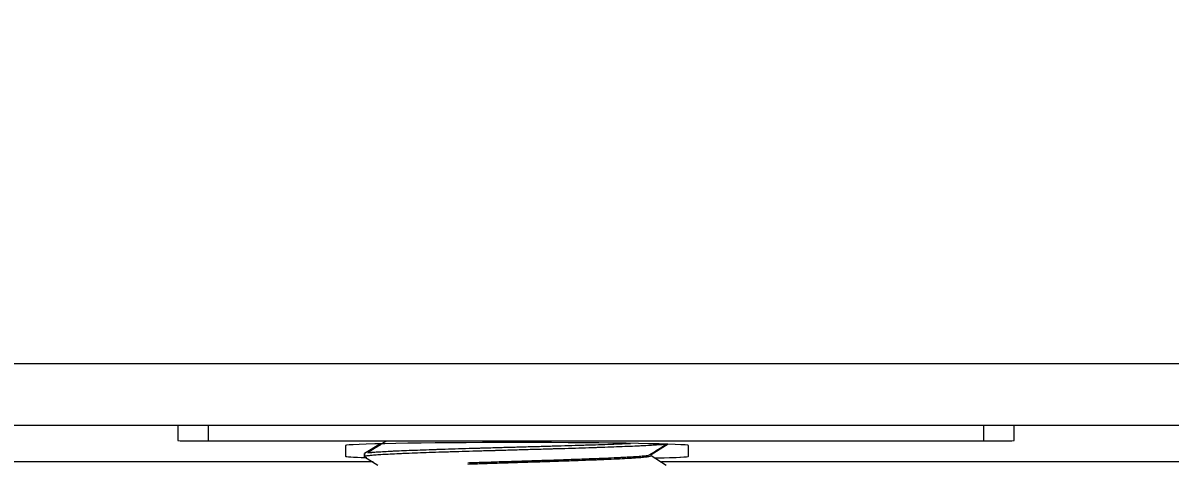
# Model space of a CAD drawing. Header units: millimetres. Extents: x 14183 to 14777, y -4239 to -3399.
# Drawn here: x 14379.74 to 14398.55, y -3938.98 to -3931.78 of the extents above; entities that cross this region are included whole.
import ezdxf

# ---------------------------------------------------------------- set-up
doc = ezdxf.new("R2010")
doc.units = ezdxf.units.MM
doc.header["$LTSCALE"] = 0.1
doc.layers.get('0').update_dxf_attribs({"lineweight": 15})
doc.layers.add('DIM', color=3, linetype='Continuous', lineweight=9)
doc.styles.add('ARIAL', font='arial.ttf')
doc.dimstyles.new('사본 ISO-25', dxfattribs={"dimtxt": 4, "dimasz": 3.5, "dimexe": 0.5, "dimexo": 0.625, "dimgap": 1.5, "dimtad": 1, "dimtih": 1, "dimtoh": 1, "dimdec": 1, "dimlfac": 4, "dimdsep": 46, "dimtxsty": 'ARIAL', "dimcen": 0, "dimclrd": 3, "dimclre": 3, "dimclrt": 3, "dimadec": 1, "dimazin": 0, "dimtfac": 1, "dimtdec": 1, "dimtmove": 0, "dimatfit": 3, "dimfxl": 1.25, "dimtfill": 1, "dimarcsym": 0})

# ---------------------------------------------------------------- blocks, each defined once
blk = doc.blocks.new('*D59')
at = {"layer": 'Defpoints', "color": 0, "transparency": 16777216}
for p in [(14392.195, -3643.287), (14495.735, -4145.343), (14510.029, -4145.343)]:
    blk.add_point(p, dxfattribs=at)
at = {"layer": 'DIM', "color": 3, "lineweight": -2, "transparency": 16777216}
for p, q in [((14392.82, -3643.287), (14510.529, -3643.287)), ((14510.029, -3646.787), (14510.029, -3891.374)), ((14510.029, -4141.843), (14510.029, -3899.618)), ((14496.36, -4145.343), (14510.529, -4145.343))]:
    blk.add_line(p, q, dxfattribs=at)
at = {"layer": 'DIM', "color": 3, "transparency": 16777216}
for points in [[(14509.446, -3646.787), (14510.612, -3646.787), (14510.029, -3643.287)], [(14509.446, -4141.843), (14510.612, -4141.843), (14510.029, -4145.343)]]:
    blk.add_solid(points, dxfattribs=at)
at = {"layer": 'DIM', "color": 3, "transparency": 16777216, "insert": (14510.029, -3895.496), "char_height": 4, "attachment_point": 5, "style": 'ARIAL', "bg_fill": 3, "box_fill_scale": 1.1, "bg_fill_color": 256, "bg_fill_true_color": 13158600, "bg_fill_transparency": 0}
blk.add_mtext('(2280)', dxfattribs=at)
blk = doc.blocks.new('*D47')
at = {"layer": 'Defpoints', "color": 0, "transparency": 16777216}
for p in [(14421.268, -3911.146), (14376.631, -4145.343), (14472.579, -4145.343)]:
    blk.add_point(p, dxfattribs=at)
at = {"layer": 'DIM', "color": 3, "lineweight": -2, "transparency": 16777216}
for p, q in [((14421.893, -3911.146), (14473.079, -3911.146)), ((14472.579, -3914.646), (14472.579, -4024.702)), ((14472.579, -4141.843), (14472.579, -4031.787)), ((14377.256, -4145.343), (14473.079, -4145.343))]:
    blk.add_line(p, q, dxfattribs=at)
at = {"layer": 'DIM', "color": 3, "transparency": 16777216}
for points in [[(14471.996, -3914.646), (14473.163, -3914.646), (14472.579, -3911.146)], [(14471.996, -4141.843), (14473.163, -4141.843), (14472.579, -4145.343)]]:
    blk.add_solid(points, dxfattribs=at)
at = {"layer": 'DIM', "color": 3, "transparency": 16777216, "insert": (14472.579, -4028.244), "char_height": 4, "attachment_point": 5, "style": 'ARIAL', "bg_fill": 3, "box_fill_scale": 1.1, "bg_fill_color": 256, "bg_fill_true_color": 13158600, "bg_fill_transparency": 0}
blk.add_mtext('977.5', dxfattribs=at)

msp = doc.modelspace()

# ---------------------------------------------------------------- linework, layer by layer
at = {"linetype": 'Continuous', "lineweight": 13}
msp.add_line((14385.485, -3938.973), (14297.67, -3938.973), dxfattribs=at)

# ---------------------------------------------------------------- dimensions: what is measured, and where the dimension line sits
at = {"layer": 'DIM'}
dim = msp.add_linear_dim(base=(14510.029, -4145.343), p1=(14392.195, -3643.287), p2=(14495.735, -4145.343), angle=90, text='(2280)', dimstyle='사본 ISO-25', override={"dimtad": 0}, dxfattribs=at)
dim.commit()
dim.dimension.update_dxf_attribs({"geometry": '*D59', "text_midpoint": (14510.029, -3895.496), "dimtype": 160})

# ---------------------------------------------------------------- next in the draw order: linework, layer by layer
at = {"linetype": 'Continuous', "lineweight": 13}
for p, q in [((14420.599, -3937.369), (14300.239, -3937.369)), ((14420.599, -3937.369), (14300.239, -3937.369)), ((14300.239, -3938.369), (14420.599, -3938.369)), ((14423.66, -3938.973), (14390.211, -3938.973))]:
    msp.add_line(p, q, dxfattribs=at)

# ---------------------------------------------------------------- next in the draw order: dimensions: what is measured, and where the dimension line sits
at = {"layer": 'DIM'}
dim = msp.add_linear_dim(base=(14472.579, -4145.343), p1=(14421.268, -3911.146), p2=(14376.631, -4145.343), angle=90, text='977.5', dimstyle='사본 ISO-25', override={"dimtad": 0}, dxfattribs=at)
dim.commit()
dim.dimension.update_dxf_attribs({"geometry": '*D47', "text_midpoint": (14472.579, -4028.244)})

# ---------------------------------------------------------------- next in the draw order: linework, layer by layer
at = {"linetype": 'Continuous', "lineweight": 13}
for p, q in [((14382.281, -3938.378), (14382.281, -3938.622)), ((14382.281, -3938.378), (14382.281, -3938.622)), ((14382.783, -3938.631), (14382.783, -3938.369)), ((14382.783, -3938.631), (14382.783, -3938.369)), ((14395.494, -3938.369), (14395.494, -3938.631)), ((14395.494, -3938.369), (14395.494, -3938.631)), ((14395.997, -3938.622), (14395.997, -3938.378)), ((14395.997, -3938.622), (14395.997, -3938.378)), ((14395.494, -3938.631), (14382.783, -3938.631)), ((14395.494, -3938.631), (14382.783, -3938.631)), ((14385.032, -3938.706), (14385.032, -3938.88)), ((14385.032, -3938.706), (14385.032, -3938.88)), ((14385.607, -3938.676), (14385.345, -3938.838)), ((14390.323, -3938.682), (14390.043, -3938.856)), ((14390.657, -3938.88), (14390.657, -3938.706)), ((14390.657, -3938.88), (14390.657, -3938.706)), ((14385.345, -3938.838), (14385.345, -3938.889)), ((14385.345, -3938.889), (14385.345, -3938.838)), ((14385.345, -3938.889), (14385.563, -3939.024)), ((14390.043, -3938.871), (14390.043, -3938.856)), ((14390.043, -3938.871), (14390.289, -3939.024))]:
    msp.add_line(p, q, dxfattribs=at)
for centre, major_axis, start_param, end_param in [((14382.783, -3938.622), (0.502, 0), 3.141593, 4.712389), ((14382.783, -3938.622), (0.502, 0), 3.141593, 4.712389), ((14395.494, -3938.622), (0.502, 0), 4.712389, 6.283185), ((14395.494, -3938.622), (0.502, 0), 4.712389, 6.283185), ((14387.845, -3938.706), (2.812, 0), 0.000009, 3.141595), ((14387.845, -3938.706), (2.812, 0), 0.000009, 3.141595), ((14387.845, -3938.88), (2.813, 0), 3.141583, 3.635553), ((14387.845, -3938.88), (2.813, 0), 3.141583, 3.644634), ((14387.845, -3938.88), (2.813, 0), 5.645448, 6.283195), ((14387.845, -3938.88), (2.813, 0), 5.666899, 6.283195)]:
    msp.add_ellipse(centre, major_axis=major_axis, ratio=0.017455, start_param=start_param, end_param=end_param, dxfattribs=at)
for points, knots in [([(14390.291, -3938.683), (14390.277, -3938.685), (14390.258, -3938.687), (14390.231, -3938.69), (14390.222, -3938.691), (14390.212, -3938.692), (14390.205, -3938.692), (14390.202, -3938.693), (14390.185, -3938.694), (14390.17, -3938.695), (14390.123, -3938.699), (14390.053, -3938.703), (14389.969, -3938.708), (14389.901, -3938.711), (14389.878, -3938.712), (14389.841, -3938.714), (14389.829, -3938.715), (14389.803, -3938.716), (14389.79, -3938.716), (14389.725, -3938.719), (14389.67, -3938.721), (14389.555, -3938.726), (14389.494, -3938.728), (14389.368, -3938.733), (14389.303, -3938.735), (14389.218, -3938.738), (14389.2, -3938.739), (14389.174, -3938.739), (14389.165, -3938.74), (14389.148, -3938.74), (14389.104, -3938.742), (14389.059, -3938.743), (14388.951, -3938.747), (14388.877, -3938.749), (14388.727, -3938.754), (14388.65, -3938.756), (14388.533, -3938.759), (14388.493, -3938.76), (14388.433, -3938.762), (14388.413, -3938.763), (14388.373, -3938.764), (14388.353, -3938.764), (14388.252, -3938.767), (14388.171, -3938.77), (14388.009, -3938.774), (14387.928, -3938.776), (14387.765, -3938.781), (14387.683, -3938.783), (14387.591, -3938.786), (14387.581, -3938.786), (14387.56, -3938.787), (14387.55, -3938.787), (14387.519, -3938.788), (14387.458, -3938.79), (14387.397, -3938.791), (14387.277, -3938.795), (14387.198, -3938.797), (14387.042, -3938.802), (14386.966, -3938.804), (14386.852, -3938.807), (14386.815, -3938.808), (14386.759, -3938.81), (14386.74, -3938.811), (14386.703, -3938.812), (14386.685, -3938.812), (14386.594, -3938.815), (14386.524, -3938.818), (14386.389, -3938.822), (14386.323, -3938.824), (14386.197, -3938.829), (14386.137, -3938.831), (14386.071, -3938.834), (14386.064, -3938.834), (14386.049, -3938.835), (14386.028, -3938.836), (14385.979, -3938.838), (14385.939, -3938.839), (14385.861, -3938.843), (14385.812, -3938.845), (14385.722, -3938.85), (14385.68, -3938.852), (14385.622, -3938.855), (14385.603, -3938.857), (14385.568, -3938.859), (14385.551, -3938.86), (14385.504, -3938.863), (14385.476, -3938.866), (14385.429, -3938.87), (14385.409, -3938.873), (14385.385, -3938.876), (14385.378, -3938.877), (14385.369, -3938.879), (14385.366, -3938.879), (14385.361, -3938.881), (14385.359, -3938.881), (14385.349, -3938.884), (14385.345, -3938.886), (14385.345, -3938.889)], [0, 0, 0, 0, 0.029889, 0.029889, 0.038252, 0.042434, 0.042434, 0.046615, 0.046615, 0.063341, 0.063341, 0.096794, 0.130246, 0.130246, 0.146972, 0.146972, 0.155335, 0.155335, 0.163698, 0.163698, 0.19715, 0.19715, 0.230602, 0.230602, 0.264054, 0.264054, 0.272417, 0.272417, 0.276599, 0.276599, 0.28078, 0.297506, 0.297506, 0.330958, 0.330958, 0.36441, 0.36441, 0.381136, 0.381136, 0.389499, 0.389499, 0.397862, 0.397862, 0.431314, 0.431314, 0.464767, 0.464767, 0.498219, 0.498219, 0.5024, 0.5024, 0.506582, 0.506582, 0.514945, 0.531671, 0.531671, 0.565123, 0.565123, 0.598575, 0.598575, 0.615301, 0.615301, 0.623664, 0.623664, 0.632027, 0.632027, 0.665479, 0.665479, 0.698931, 0.698931, 0.732383, 0.732383, 0.736565, 0.736565, 0.740746, 0.749109, 0.765835, 0.765835, 0.799287, 0.799287, 0.83274, 0.83274, 0.849466, 0.849466, 0.866192, 0.866192, 0.899644, 0.899644, 0.933096, 0.933096, 0.949822, 0.949822, 0.958185, 0.958185, 0.966548, 0.966548, 1, 1, 1, 1]), ([(14385.398, -3938.824), (14385.413, -3938.822), (14385.431, -3938.82), (14385.458, -3938.817), (14385.467, -3938.816), (14385.477, -3938.816), (14385.484, -3938.815), (14385.487, -3938.815), (14385.505, -3938.813), (14385.519, -3938.812), (14385.566, -3938.809), (14385.636, -3938.804), (14385.72, -3938.8), (14385.788, -3938.796), (14385.812, -3938.795), (14385.848, -3938.793), (14385.861, -3938.793), (14385.886, -3938.791), (14385.899, -3938.791), (14385.964, -3938.788), (14386.019, -3938.786), (14386.135, -3938.781), (14386.195, -3938.779), (14386.321, -3938.774), (14386.386, -3938.772), (14386.472, -3938.769), (14386.489, -3938.769), (14386.515, -3938.768), (14386.524, -3938.767), (14386.541, -3938.767), (14386.585, -3938.765), (14386.63, -3938.764), (14386.738, -3938.761), (14386.886, -3938.756), (14387.039, -3938.751), (14387.156, -3938.748), (14387.196, -3938.747), (14387.256, -3938.745), (14387.276, -3938.745), (14387.316, -3938.743), (14387.336, -3938.743), (14387.437, -3938.74), (14387.518, -3938.738), (14387.68, -3938.733), (14387.761, -3938.731), (14387.924, -3938.726), (14388.006, -3938.724), (14388.098, -3938.721), (14388.109, -3938.721), (14388.129, -3938.721), (14388.139, -3938.72), (14388.17, -3938.719), (14388.231, -3938.718), (14388.292, -3938.716), (14388.412, -3938.713), (14388.491, -3938.71), (14388.647, -3938.706), (14388.724, -3938.703), (14388.837, -3938.7), (14388.875, -3938.699), (14388.931, -3938.697), (14388.949, -3938.697), (14388.986, -3938.695), (14389.004, -3938.695), (14389.095, -3938.692), (14389.165, -3938.69), (14389.3, -3938.685), (14389.366, -3938.683), (14389.492, -3938.678), (14389.553, -3938.676), (14389.618, -3938.673), (14389.626, -3938.673), (14389.64, -3938.672), (14389.662, -3938.672), (14389.686, -3938.671), (14389.703, -3938.67), (14389.707, -3938.67)], [0, 0, 0, 0, 0.039808, 0.039808, 0.05094, 0.056506, 0.056506, 0.062071, 0.062071, 0.084335, 0.084335, 0.128863, 0.17339, 0.17339, 0.195654, 0.195654, 0.206786, 0.206786, 0.217918, 0.217918, 0.262446, 0.262446, 0.306973, 0.306973, 0.351501, 0.351501, 0.362633, 0.362633, 0.368198, 0.368198, 0.373764, 0.396028, 0.396028, 0.440556, 0.485083, 0.485083, 0.507347, 0.507347, 0.518479, 0.518479, 0.529611, 0.529611, 0.574138, 0.574138, 0.618666, 0.618666, 0.663194, 0.663194, 0.66876, 0.66876, 0.674325, 0.674325, 0.685457, 0.707721, 0.707721, 0.752249, 0.752249, 0.796776, 0.796776, 0.81904, 0.81904, 0.830172, 0.830172, 0.841304, 0.841304, 0.885831, 0.885831, 0.930359, 0.930359, 0.974887, 0.974887, 0.980452, 0.980452, 0.986018, 0.99715, 1, 1, 1, 1]), ([(14389.995, -3938.87), (14389.99, -3938.871), (14389.984, -3938.872), (14389.968, -3938.874), (14389.956, -3938.876), (14389.936, -3938.878), (14389.929, -3938.878), (14389.917, -3938.88), (14389.914, -3938.88), (14389.906, -3938.881), (14389.902, -3938.881), (14389.866, -3938.884), (14389.829, -3938.887), (14389.746, -3938.893), (14389.7, -3938.895), (14389.624, -3938.9), (14389.597, -3938.901), (14389.562, -3938.903), (14389.555, -3938.903), (14389.541, -3938.904), (14389.519, -3938.905), (14389.497, -3938.906), (14389.423, -3938.91), (14389.36, -3938.913), (14389.226, -3938.918), (14389.156, -3938.921), (14389.063, -3938.925), (14389.044, -3938.925), (14389.016, -3938.926), (14389.007, -3938.927), (14388.987, -3938.927), (14388.939, -3938.929), (14388.89, -3938.931), (14388.772, -3938.935), (14388.69, -3938.938), (14388.524, -3938.944), (14388.439, -3938.947), (14388.34, -3938.95), (14388.329, -3938.95), (14388.307, -3938.951), (14388.274, -3938.952), (14388.241, -3938.953), (14388.175, -3938.955), (14388.131, -3938.957), (14387.999, -3938.961), (14387.91, -3938.964), (14387.777, -3938.968), (14387.732, -3938.969), (14387.665, -3938.971), (14387.643, -3938.972), (14387.598, -3938.974), (14387.576, -3938.974), (14387.465, -3938.978), (14387.377, -3938.981), (14387.204, -3938.986), (14387.119, -3938.989), (14387.035, -3938.992)], [0, 0, 0, 0, 0.019574, 0.019574, 0.054589, 0.054589, 0.072096, 0.072096, 0.08085, 0.08085, 0.089604, 0.089604, 0.159634, 0.159634, 0.229665, 0.229665, 0.26468, 0.26468, 0.273434, 0.273434, 0.282188, 0.299695, 0.299695, 0.369726, 0.369726, 0.439756, 0.439756, 0.457264, 0.457264, 0.466018, 0.466018, 0.474772, 0.509787, 0.509787, 0.579817, 0.579817, 0.649848, 0.649848, 0.658602, 0.658602, 0.667355, 0.684863, 0.684863, 0.719878, 0.719878, 0.789909, 0.789909, 0.824924, 0.824924, 0.842431, 0.842431, 0.859939, 0.859939, 0.92997, 0.92997, 1, 1, 1, 1]), ([(14387.035, -3939.008), (14387.119, -3939.005), (14387.204, -3939.002), (14387.376, -3938.996), (14387.463, -3938.993), (14387.595, -3938.989), (14387.64, -3938.988), (14387.707, -3938.986), (14387.729, -3938.985), (14387.763, -3938.984), (14387.774, -3938.984), (14387.796, -3938.983), (14387.808, -3938.982), (14387.908, -3938.979), (14387.997, -3938.976), (14388.174, -3938.971), (14388.261, -3938.968), (14388.392, -3938.964), (14388.435, -3938.962), (14388.489, -3938.96), (14388.499, -3938.96), (14388.521, -3938.959), (14388.553, -3938.958), (14388.584, -3938.957), (14388.689, -3938.954), (14388.77, -3938.951), (14388.928, -3938.945), (14389.005, -3938.942), (14389.097, -3938.939), (14389.116, -3938.938), (14389.143, -3938.937), (14389.152, -3938.937), (14389.17, -3938.936), (14389.215, -3938.934), (14389.258, -3938.932), (14389.359, -3938.928), (14389.422, -3938.925), (14389.54, -3938.92), (14389.596, -3938.917), (14389.654, -3938.914), (14389.66, -3938.913), (14389.673, -3938.913), (14389.691, -3938.911), (14389.709, -3938.91), (14389.744, -3938.908), (14389.766, -3938.907), (14389.829, -3938.903), (14389.865, -3938.9), (14389.913, -3938.896), (14389.928, -3938.894), (14389.948, -3938.892), (14389.954, -3938.891), (14389.967, -3938.89), (14389.972, -3938.889), (14390, -3938.886), (14390.016, -3938.883), (14390.038, -3938.877), (14390.043, -3938.874), (14390.043, -3938.871)], [0, 0, 0, 0, 0.0625, 0.0625, 0.125, 0.125, 0.15625, 0.15625, 0.171875, 0.171875, 0.179688, 0.179688, 0.1875, 0.1875, 0.25, 0.25, 0.3125, 0.3125, 0.34375, 0.34375, 0.351563, 0.351563, 0.359375, 0.375, 0.375, 0.4375, 0.4375, 0.5, 0.5, 0.515625, 0.515625, 0.523438, 0.523438, 0.53125, 0.5625, 0.5625, 0.625, 0.625, 0.6875, 0.6875, 0.695313, 0.695313, 0.703125, 0.71875, 0.71875, 0.75, 0.75, 0.8125, 0.8125, 0.84375, 0.84375, 0.859375, 0.859375, 0.875, 0.875, 0.9375, 0.9375, 1, 1, 1, 1])]:
    msp.add_open_spline(points, degree=3, knots=knots, dxfattribs=at)
for points in [[(14385.692, -3938.638), (14385.396, -3938.825)], [(14389.994, -3938.872), (14390.294, -3938.682)]]:
    msp.add_open_spline(points, degree=1, dxfattribs=at)

doc.saveas('drawing.dxf')
